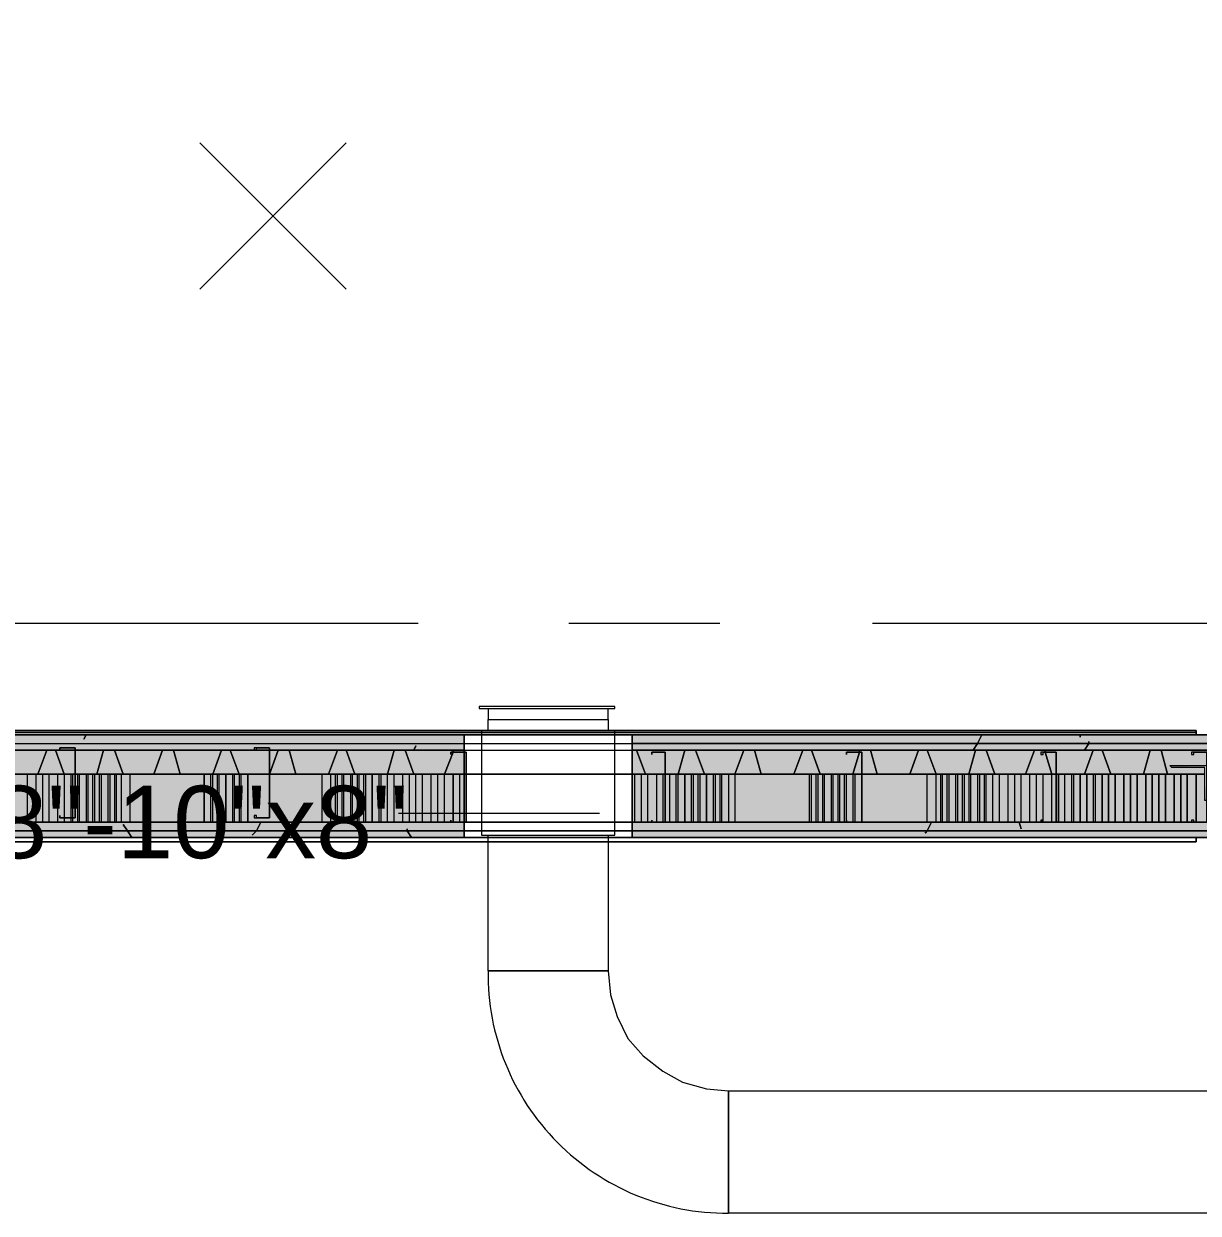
# Model space of a CAD drawing. Header units: metres. Extents: x -2 to 237, y -8 to 52.
# Drawn here: x 31.088 to 33.551, y 21.76 to 24.255 of the extents above; entities that cross this region are included whole.
import ezdxf

# ---------------------------------------------------------------- set-up
doc = ezdxf.new("R2010")
doc.units = ezdxf.units.M
doc.layers.add('HVAC - Ductos', color=5, linetype='Continuous', lineweight=0)
doc.layers.add('PDF_Text', color=7, linetype='Continuous', lineweight=0)
doc.layers.add('PDF_Geometry', color=7, linetype='Continuous', lineweight=0, true_color=0xaaaaaa)
doc.layers.add('PDF_Solid Fills', color=7, linetype='Continuous', lineweight=0, true_color=0xffffff)
doc.styles.add('PDF Helvetica', font='')
doc.styles.get('PDF Helvetica').set_extended_font_data('Helvetica')

msp = doc.modelspace()

# ---------------------------------------------------------------- hatches: boundary and pattern name
at = {"layer": 'PDF_Solid Fills', "lineweight": 0, "transparency": 33554559}
h = msp.add_hatch(color=256, dxfattribs=at)
h.paths.add_polyline_path([(32.0112, 22.7455), (32.0112, 22.7638), (29.615, 22.7638), (29.615, 22.7455)])
h.paths.add_polyline_path([(32.364, 22.7638), (32.364, 22.7455), (34.9984, 22.7455), (34.9984, 22.7638)])
h = msp.add_hatch(color=256, dxfattribs=at)
h.paths.add_polyline_path([(32.0112, 22.7455), (32.0112, 22.7638), (29.615, 22.7638), (29.615, 22.7455)])
h.paths.add_polyline_path([(32.364, 22.7638), (32.364, 22.7455), (34.9984, 22.7455), (34.9984, 22.7638)])
h = msp.add_hatch(color=256, dxfattribs=at)
h.paths.add_polyline_path([(29.6104, 22.6813), (29.6104, 22.7317), (29.5829, 22.7317), (29.5829, 22.6813)])
h.paths.add_polyline_path([(32.364, 22.7317), (32.364, 22.6813), (33.5644, 22.6813), (33.5644, 22.6951), (33.5002, 22.6996), (33.569, 22.6996), (33.569, 22.6813), (34.6548, 22.6813), (34.6548, 22.6996), (34.7235, 22.6996), (34.6594, 22.6951), (34.6594, 22.6813), (34.9984, 22.6813), (34.9984, 22.7317)])
h.paths.add_polyline_path([(29.615, 22.7317), (29.615, 22.6813), (32.0112, 22.6813), (32.0112, 22.7317)])
h = msp.add_hatch(color=256, dxfattribs=at)
h.paths.add_polyline_path([(29.6104, 22.6813), (29.6104, 22.7317), (29.5829, 22.7317), (29.5829, 22.6813)])
h.paths.add_polyline_path([(32.364, 22.7317), (32.364, 22.6813), (33.5644, 22.6813), (33.5644, 22.6951), (33.5002, 22.6996), (33.569, 22.6996), (33.569, 22.6813), (34.6548, 22.6813), (34.6548, 22.6996), (34.7235, 22.6996), (34.6594, 22.6951), (34.6594, 22.6813), (34.9984, 22.6813), (34.9984, 22.7317)])
h.paths.add_polyline_path([(29.615, 22.7317), (29.615, 22.6813), (32.0112, 22.6813), (32.0112, 22.7317)])
h = msp.add_hatch(color=256, dxfattribs=at)
h.paths.add_polyline_path([(32.0112, 22.7317), (32.0112, 22.7454), (29.5967, 22.7454), (29.5967, 22.7317)])
h.paths.add_polyline_path([(32.364, 22.7454), (32.364, 22.7317), (34.9984, 22.7317), (34.9984, 22.7454)])
h = msp.add_hatch(color=256, dxfattribs=at)
h.paths.add_polyline_path([(32.0112, 22.7317), (32.0112, 22.7454), (29.5967, 22.7454), (29.5967, 22.7317)])
h.paths.add_polyline_path([(32.364, 22.7454), (32.364, 22.7317), (34.9984, 22.7317), (34.9984, 22.7454)])
h = msp.add_hatch(color=256, dxfattribs=at)
h.paths.add_polyline_path([(32.0112, 22.5805), (32.0112, 22.6813), (29.5829, 22.6813), (29.5829, 22.5805)])
h.paths.add_polyline_path([(33.5644, 22.6309), (33.5644, 22.6813), (32.364, 22.6813), (32.364, 22.5805), (34.9984, 22.5805), (34.9984, 22.6813), (34.6594, 22.6813), (34.6548, 22.6309), (34.6548, 22.6813), (33.569, 22.6813)])
h = msp.add_hatch(color=256, dxfattribs=at)
h.paths.add_polyline_path([(32.0112, 22.5805), (32.0112, 22.6813), (29.5829, 22.6813), (29.5829, 22.5805)])
h.paths.add_polyline_path([(33.5644, 22.6309), (33.5644, 22.6813), (32.364, 22.6813), (32.364, 22.5805), (34.9984, 22.5805), (34.9984, 22.6813), (34.6594, 22.6813), (34.6548, 22.6309), (34.6548, 22.6813), (33.569, 22.6813)])
h = msp.add_hatch(color=256, dxfattribs=at)
h.paths.add_polyline_path([(32.0112, 22.5622), (32.0112, 22.5805), (29.5967, 22.5805), (29.5967, 22.5622)])
h.paths.add_polyline_path([(32.364, 22.5805), (32.364, 22.5622), (34.9984, 22.5622), (34.9984, 22.5805)])
h = msp.add_hatch(color=256, dxfattribs=at)
h.paths.add_polyline_path([(32.0112, 22.5622), (32.0112, 22.5805), (29.5967, 22.5805), (29.5967, 22.5622)])
h.paths.add_polyline_path([(32.364, 22.5805), (32.364, 22.5622), (34.9984, 22.5622), (34.9984, 22.5805)])
h = msp.add_hatch(color=256, dxfattribs=at)
h.paths.add_polyline_path([(32.0112, 22.5485), (32.0112, 22.5622), (29.615, 22.5622), (29.615, 22.5485)])
h.paths.add_polyline_path([(32.364, 22.5485), (34.9984, 22.5485), (34.9984, 22.5622), (32.364, 22.5622)])
h = msp.add_hatch(color=256, dxfattribs=at)
h.paths.add_polyline_path([(32.0112, 22.5485), (32.0112, 22.5622), (29.615, 22.5622), (29.615, 22.5485)])
h.paths.add_polyline_path([(32.364, 22.5485), (34.9984, 22.5485), (34.9984, 22.5622), (32.364, 22.5622)])

# ---------------------------------------------------------------- linework, layer by layer
at = {"layer": 'HVAC - Ductos', "lineweight": 0}
for points in [[(32.0478, 22.8188), (32.0616, 22.8188), (32.0616, 22.7958), (32.3136, 22.7958), (32.3136, 22.8188), (32.3273, 22.8188), (32.3273, 22.8234), (32.0432, 22.8234), (32.0432, 22.8188), (32.3273, 22.8188)], [(32.3044, 22.8234), (32.0708, 22.8234)], [(32.0753, 22.7958), (32.0799, 22.7958)], [(32.0891, 22.7958), (32.0936, 22.7958)], [(32.1028, 22.7958), (32.1074, 22.7958)], [(32.1166, 22.7958), (32.1211, 22.7958)], [(32.1303, 22.7958), (32.1349, 22.7958)], [(32.1487, 22.7958), (32.1487, 22.7958)], [(32.1624, 22.7958), (32.1624, 22.7958)], [(32.1761, 22.7958), (32.1761, 22.7958)], [(32.1899, 22.7958), (32.1899, 22.7958)], [(32.2036, 22.7958), (32.2036, 22.7958)], [(32.2173, 22.7958), (32.2173, 22.7958)], [(32.2311, 22.7958), (32.2311, 22.7958)], [(32.2449, 22.7958), (32.2449, 22.7958)], [(32.2586, 22.7958), (32.2586, 22.7958)], [(32.2723, 22.7958), (32.2723, 22.7958)], [(32.2861, 22.7958), (32.2861, 22.7958)], [(32.2953, 22.5989), (31.8738, 22.5989)], [(32.0616, 22.269), (32.3136, 22.269)], [(32.3136, 22.269), (32.3181, 22.2185), (32.3319, 22.1728), (32.3548, 22.1269), (32.3869, 22.0903), (32.4282, 22.0582), (32.4694, 22.0353), (32.5198, 22.0215), (32.5656, 22.017)], [(32.5656, 22.017), (32.5656, 21.7604)]]:
    msp.add_lwpolyline(points, dxfattribs=at)
for points in [[(32.0616, 22.7729), (32.0616, 22.7958), (32.3136, 22.7958), (32.3136, 22.7729)], [(32.0478, 22.5531), (32.3273, 22.5531), (32.3273, 22.7729), (32.0478, 22.7729)], [(32.0616, 22.269), (32.0616, 22.5531), (32.3136, 22.5531), (32.3136, 22.269)], [(32.5656, 22.017), (34.6731, 22.017), (34.6731, 21.7604), (32.5656, 21.7604)]]:
    msp.add_lwpolyline(points, close=True, dxfattribs=at)
msp.add_arc((32.5631, 22.262), 0.5016, 179.202, 270.2787, dxfattribs=at)
at = {"layer": 'PDF_Geometry', "lineweight": 0}
for points in [[(29.3997, 31.9133), (29.3997, 25.554), (29.3997, 22.5485), (29.615, 22.5485), (32.0112, 22.5485), (32.0112, 22.5805), (32.0112, 22.7272), (32.0112, 22.7638), (29.615, 22.7638), (29.615, 25.3341), (34.7785, 25.3341), (34.7785, 22.7638), (34.9984, 22.7638), (34.9984, 25.3341), (37.5595, 25.3341)], [(34.8151, 22.7638), (34.8151, 25.3661), (34.9159, 25.3661), (34.8106, 25.3661), (34.8106, 25.3524), (34.8106, 25.3341), (34.9159, 25.3341), (34.9159, 25.3661), (34.8106, 25.3661), (34.7785, 25.3661), (29.615, 25.3661), (29.5967, 25.3661), (29.5829, 25.3661), (29.5829, 22.7317), (29.5967, 22.7317), (29.6104, 22.7317), (29.5829, 22.7317), (29.5829, 22.6813), (29.6104, 22.6813), (29.5829, 22.6813), (29.5829, 22.5805), (32.0112, 22.5805), (32.364, 22.5805)], [(29.5967, 25.3524), (29.5967, 22.7454), (29.615, 22.7454), (32.0112, 22.7454), (32.0112, 22.7638), (32.364, 22.7638), (32.0112, 22.7638), (32.364, 22.7638), (32.364, 22.5485), (34.9984, 22.5485), (34.5586, 22.5485), (33.546, 22.5485), (29.615, 22.5485), (32.0112, 22.5485)], [(29.5967, 22.5485), (29.5967, 22.5622), (29.615, 22.5622), (32.0112, 22.5622), (32.364, 22.5622), (34.9984, 22.5622), (34.9984, 22.5759), (34.9984, 22.5622), (37.5687, 22.5622), (37.5687, 22.6538), (34.9984, 22.6538), (34.9984, 22.6355), (34.9984, 22.6813), (34.9663, 22.6813), (34.6594, 22.6813), (34.9663, 22.6813), (34.9984, 22.6813), (34.9984, 22.6721), (34.9984, 25.3341), (34.9938, 25.3341), (34.9938, 22.7638)], [(31.915, 22.9975), (30.6459, 22.9975)], [(32.5472, 22.9975), (32.2311, 22.9975)], [(34.137, 22.9975), (32.8679, 22.9975)], [(29.615, 22.7638), (33.546, 22.7638), (33.546, 22.7683), (33.546, 22.7638), (29.615, 22.7638), (32.0112, 22.7638), (32.0112, 22.7272), (32.0112, 22.5805), (32.0112, 22.5485), (32.364, 22.5485), (32.0112, 22.5485), (29.615, 22.5485), (32.0112, 22.5485), (32.364, 22.5485), (32.0112, 22.5485), (32.0112, 22.5622), (32.0112, 22.5805), (29.615, 22.5805)], [(33.546, 22.7638), (33.546, 22.7683), (33.546, 22.7638), (29.615, 22.7638), (33.546, 22.7638), (29.615, 22.7638), (33.546, 22.7638), (34.5586, 22.7638), (34.5586, 22.7683), (34.5586, 22.7638), (34.7785, 22.7638), (34.5586, 22.7638), (34.5586, 22.7683), (34.5586, 22.7638)], [(32.0112, 22.7638), (29.615, 22.7638), (32.0112, 22.7638)], [(32.0112, 22.7638), (32.364, 22.7638), (34.9984, 22.7638)], [(32.0112, 22.7454), (32.364, 22.7454), (32.364, 22.7638)], [(34.9984, 22.7638), (32.364, 22.7638), (34.9984, 22.7638)], [(33.546, 22.7729), (33.546, 22.7729)], [(33.546, 22.7729), (33.546, 22.7729)], [(33.546, 22.7638), (33.546, 22.7638)], [(33.546, 22.7638), (33.546, 22.7638)], [(29.6104, 22.7317), (29.5967, 22.7317), (29.5967, 22.7454), (32.0112, 22.7454), (32.0112, 22.7317), (32.364, 22.7317), (34.9984, 22.7317)], [(32.364, 22.5622), (32.364, 22.5805), (32.0112, 22.5805), (32.0112, 22.6813), (32.0112, 22.7272), (32.0112, 22.7317), (31.6035, 22.7317), (31.1957, 22.7317), (30.7742, 22.7317), (29.615, 22.7317), (30.7742, 22.7317), (31.1957, 22.7317), (31.6035, 22.7317), (32.0112, 22.7317), (32.0112, 22.7454), (32.364, 22.7454), (34.9984, 22.7454)], [(29.615, 22.7317), (30.7742, 22.7317), (31.1957, 22.7317), (31.6035, 22.7317), (32.0112, 22.7317)], [(32.364, 22.6813), (32.364, 22.5805), (34.9984, 22.5805), (32.364, 22.5805), (32.364, 22.6813), (32.4327, 22.6813), (32.8451, 22.6813), (33.2528, 22.6813), (33.5644, 22.6813), (33.2528, 22.6813), (32.8451, 22.6813), (32.4327, 22.6813), (32.364, 22.6813), (32.0158, 22.6813), (32.0112, 22.6813), (32.0112, 22.7272), (32.0112, 22.7317), (32.364, 22.7317), (32.364, 22.7454)], [(32.0112, 22.6813), (32.0158, 22.6813), (32.364, 22.6813), (32.364, 22.7317)], [(34.6594, 22.6813), (34.9663, 22.6813), (34.9984, 22.6813), (34.9984, 22.7317), (32.364, 22.7317), (32.364, 22.6813), (32.4327, 22.6813), (32.8451, 22.6813), (33.2528, 22.6813), (33.5644, 22.6813)], [(32.0112, 22.5805), (32.0112, 22.6813), (31.6035, 22.6813), (31.1957, 22.6813), (30.7742, 22.6813), (30.3664, 22.6813), (29.9541, 22.6813), (29.615, 22.6813)], [(31.0949, 22.6813), (31.0949, 22.5805)], [(31.1132, 22.6813), (31.1132, 22.5805)], [(31.1269, 22.6813), (31.1269, 22.5805)], [(31.1407, 22.6813), (31.1407, 22.5805)], [(31.159, 22.6813), (31.159, 22.5805)], [(31.1727, 22.6813), (31.1727, 22.5897), (31.1727, 22.5805)], [(31.1865, 22.6813), (31.1865, 22.5897), (31.1865, 22.5805)], [(31.1911, 22.5805), (31.1911, 22.5897), (31.1911, 22.6813)], [(31.2003, 22.6813), (31.2003, 22.5805)], [(31.2048, 22.5805), (31.2048, 22.6813)], [(31.2185, 22.6813), (31.2185, 22.5805)], [(31.2231, 22.5805), (31.2231, 22.6813)], [(31.2323, 22.6813), (31.2323, 22.5805)], [(31.2369, 22.5805), (31.2369, 22.6813)], [(31.2461, 22.6813), (31.2461, 22.5805)], [(31.2506, 22.5805), (31.2506, 22.6813)], [(31.2644, 22.6813), (31.2644, 22.5805)], [(31.2689, 22.5805), (31.2689, 22.6813)], [(31.2781, 22.6813), (31.2781, 22.5805)], [(31.2827, 22.5805), (31.2827, 22.6813)], [(31.2919, 22.6813), (31.2919, 22.5805)], [(31.3102, 22.6813), (31.3102, 22.5805)], [(31.4797, 22.6813), (31.4797, 22.5805)], [(31.4843, 22.5805), (31.4843, 22.6813)], [(31.4934, 22.6813), (31.4934, 22.5805)], [(31.498, 22.5805), (31.498, 22.6813)], [(31.5255, 22.6813), (31.5255, 22.5805)], [(31.5301, 22.5805), (31.5301, 22.6813)], [(31.5393, 22.6813), (31.5393, 22.5805)], [(31.5438, 22.5805), (31.5438, 22.6813)], [(31.7134, 22.5805), (31.7134, 22.6813)], [(31.7317, 22.5805), (31.7317, 22.6813)], [(31.7409, 22.6813), (31.7409, 22.5805)], [(31.7455, 22.5805), (31.7455, 22.6813)], [(31.7546, 22.6813), (31.7546, 22.5805)], [(31.7592, 22.5805), (31.7592, 22.6813)], [(31.7729, 22.6813), (31.7729, 22.5805)], [(31.7775, 22.5805), (31.7775, 22.6813)], [(31.7867, 22.6813), (31.7867, 22.5805)], [(31.7913, 22.5805), (31.7913, 22.6813)], [(31.8004, 22.6813), (31.8004, 22.5805)], [(31.805, 22.5805), (31.805, 22.6813)], [(31.8325, 22.6813), (31.8325, 22.5805)], [(31.8371, 22.5805), (31.8371, 22.6813)], [(31.8508, 22.5805), (31.8508, 22.6813)], [(31.8646, 22.5805), (31.8646, 22.6813)], [(31.8829, 22.5805), (31.8829, 22.6813)], [(31.8966, 22.5805), (31.8966, 22.6813)], [(31.9104, 22.5805), (31.9104, 22.6813)], [(31.9241, 22.5805), (31.9241, 22.6813)], [(31.9424, 22.5805), (31.9424, 22.6813)], [(31.9562, 22.5805), (31.9562, 22.6813)], [(31.97, 22.5805), (31.97, 22.6813)], [(32.002, 22.5805), (32.002, 22.6813)], [(32.3685, 22.6813), (32.3685, 22.5805)], [(32.3823, 22.6813), (32.3823, 22.5805)], [(32.396, 22.6813), (32.396, 22.5805)], [(32.4144, 22.6813), (32.4144, 22.5805)], [(32.4282, 22.6813), (32.4282, 22.5805)], [(32.4418, 22.6813), (32.4418, 22.5805)], [(32.4556, 22.6813), (32.4556, 22.5805)], [(32.4602, 22.5805), (32.4602, 22.6813)], [(32.4877, 22.6813), (32.4877, 22.5805)], [(32.4922, 22.5805), (32.4922, 22.6813)], [(32.5014, 22.6813), (32.5014, 22.5805)], [(32.506, 22.5805), (32.506, 22.6813)], [(32.5335, 22.6813), (32.5335, 22.5805)], [(32.5381, 22.5805), (32.5381, 22.6813)], [(32.5472, 22.6813), (32.5472, 22.5805)], [(32.5518, 22.5805), (32.5518, 22.6813)], [(32.5656, 22.6813), (32.5656, 22.5805)], [(32.5793, 22.6813), (32.5793, 22.5805)], [(32.7351, 22.6813), (32.7351, 22.5805)], [(32.7397, 22.5805), (32.7397, 22.6813)], [(32.7488, 22.6813), (32.7488, 22.5805)], [(32.7534, 22.5805), (32.7534, 22.6813)], [(32.7626, 22.6813), (32.7626, 22.5805)], [(32.7671, 22.5805), (32.7671, 22.6813)], [(32.7809, 22.6813), (32.7809, 22.5805)], [(32.7855, 22.5805), (32.7855, 22.6813)], [(32.7947, 22.6813), (32.7947, 22.5805)], [(32.7992, 22.5805), (32.7992, 22.6813)], [(32.8084, 22.6813), (32.8084, 22.5805)], [(32.813, 22.5805), (32.813, 22.6813)], [(32.8267, 22.6813), (32.8267, 22.5805)], [(32.8313, 22.5805), (32.8313, 22.6813)], [(32.9825, 22.5805), (32.9825, 22.6813)], [(33.0008, 22.5805), (33.0008, 22.6813)], [(33.01, 22.6813), (33.01, 22.5805)], [(33.0146, 22.5805), (33.0146, 22.6813)], [(33.0237, 22.6813), (33.0237, 22.5805)], [(33.0283, 22.5805), (33.0283, 22.6813)], [(33.042, 22.6813), (33.042, 22.5805)], [(33.0466, 22.5805), (33.0466, 22.6813)], [(33.0558, 22.6813), (33.0558, 22.5805)], [(33.0604, 22.5805), (33.0604, 22.6813)], [(33.0696, 22.6813), (33.0696, 22.5805)], [(33.0741, 22.5805), (33.0741, 22.6813)], [(33.0879, 22.6813), (33.0879, 22.5805)], [(33.0924, 22.5805), (33.0924, 22.6813)], [(33.1016, 22.6813), (33.1016, 22.5805)], [(33.1062, 22.5805), (33.1062, 22.6813)], [(33.12, 22.5805), (33.12, 22.6813)], [(33.1337, 22.5805), (33.1337, 22.6813)], [(33.152, 22.5805), (33.152, 22.6813)], [(33.1658, 22.5805), (33.1658, 22.6813)], [(33.1795, 22.5805), (33.1795, 22.6813)], [(33.1978, 22.5805), (33.1978, 22.6813)], [(33.2116, 22.5805), (33.2116, 22.6813)], [(33.2253, 22.5805), (33.2253, 22.6813)], [(33.2437, 22.5805), (33.2437, 22.6813)], [(33.2711, 22.5805), (33.2711, 22.6813)], [(33.2849, 22.6813), (33.2849, 22.5805)], [(33.2895, 22.5805), (33.2895, 22.6813)], [(33.3307, 22.6813), (33.3307, 22.5805)], [(33.3353, 22.5805), (33.3353, 22.6813)], [(34.9984, 22.5805), (32.364, 22.5805), (32.364, 22.5622), (34.9984, 22.5622)], [(32.364, 22.5485), (32.364, 22.5622), (32.0112, 22.5622)], [(29.615, 22.5485), (33.546, 22.5485)], [(34.9984, 22.5485), (32.364, 22.5485), (34.9984, 22.5485)]]:
    msp.add_lwpolyline(points, dxfattribs=at)
at = {"layer": 'PDF_Geometry', "color": 254, "lineweight": 0, "true_color": 0xd4d4d4}
for points in [[(31.7638, 23.6984), (31.4568, 24.0054)], [(31.7638, 24.0054), (31.4568, 23.6984)]]:
    msp.add_lwpolyline(points, dxfattribs=at)
at = {"layer": 'PDF_Geometry', "lineweight": 0}
for points in [[(33.546, 22.7683), (29.615, 22.7683), (33.546, 22.7683), (33.546, 22.7729), (29.6241, 22.7729), (33.546, 22.7729)], [(32.0112, 22.7454), (32.0112, 22.7638), (29.615, 22.7638), (29.615, 22.7454)], [(33.546, 22.7729), (33.546, 22.7683), (33.546, 22.7729), (29.6241, 22.7729)], [(34.9984, 22.7638), (32.364, 22.7638), (32.364, 22.5485), (34.9984, 22.5485), (34.9984, 22.5759), (34.9984, 22.5622), (34.9984, 22.5485), (37.5687, 22.5485), (37.5687, 22.5622), (37.5687, 22.6538), (37.5687, 22.6721), (34.9984, 22.6721), (34.9984, 22.6538), (34.9984, 22.6355)], [(34.9984, 22.7454), (34.9984, 22.7638), (32.364, 22.7638), (32.364, 22.7454)], [(31.1636, 22.5897), (31.1911, 22.5897), (31.1957, 22.5897), (31.1957, 22.7363), (31.1911, 22.7363), (31.1636, 22.7363), (31.1636, 22.7317), (31.1636, 22.7363), (31.1911, 22.7363), (31.1957, 22.7363), (31.1957, 22.5897), (31.1911, 22.5897), (31.1636, 22.5897), (31.1636, 22.5943)], [(31.5713, 22.5897), (31.6035, 22.5897), (31.6035, 22.7363), (31.5713, 22.7363), (31.5713, 22.7317), (31.5759, 22.7317), (31.5759, 22.7363), (31.6035, 22.7363), (31.6035, 22.5897), (31.5759, 22.5897), (31.5759, 22.5943), (31.5713, 22.5943)], [(31.9837, 22.5805), (32.0112, 22.5805), (32.0158, 22.5805), (32.0158, 22.7272), (32.0112, 22.7272), (31.9837, 22.7272), (31.9837, 22.7226), (31.9837, 22.7272), (32.0112, 22.7272), (32.0158, 22.7272), (32.0158, 22.5805), (32.0112, 22.5805), (31.9837, 22.5805), (31.9837, 22.5851)], [(34.9984, 22.7317), (34.9984, 22.7454), (32.364, 22.7454), (32.364, 22.7317)], [(32.4052, 22.5805), (32.4327, 22.5805), (32.4327, 22.7272), (32.4052, 22.7272), (32.4052, 22.7226), (32.4052, 22.7272), (32.4327, 22.7272), (32.4327, 22.5805), (32.4052, 22.5805), (32.4052, 22.5851)], [(32.813, 22.5805), (32.8405, 22.5805), (32.8451, 22.5805), (32.8451, 22.7272), (32.8405, 22.7272), (32.813, 22.7272), (32.813, 22.7226), (32.813, 22.7272), (32.8405, 22.7272), (32.8451, 22.7272), (32.8451, 22.5805), (32.8405, 22.5805), (32.813, 22.5805), (32.813, 22.5851)], [(33.2207, 22.5805), (33.2528, 22.5805), (33.2528, 22.7272), (33.2207, 22.7272), (33.2207, 22.7226), (33.2253, 22.7226), (33.2253, 22.7272), (33.2528, 22.7272), (33.2528, 22.5805), (33.2253, 22.5805), (33.2253, 22.5851), (33.2207, 22.5851)], [(33.5369, 22.5805), (33.569, 22.5805), (33.569, 22.7272), (33.5369, 22.7272), (33.5369, 22.7226), (33.5414, 22.7226), (33.5414, 22.7272), (33.569, 22.7272), (33.569, 22.5805), (33.5414, 22.5805), (33.5414, 22.5851), (33.5369, 22.5851)], [(32.0112, 22.6813), (31.6035, 22.6813), (31.1957, 22.6813), (30.7742, 22.6813), (30.3664, 22.6813), (29.9541, 22.6813), (29.615, 22.6813), (29.9541, 22.6813), (30.3664, 22.6813), (30.7742, 22.6813), (31.1957, 22.6813), (31.6035, 22.6813)], [(31.466, 22.6813), (31.466, 22.5805)], [(31.5118, 22.6813), (31.5118, 22.5805)], [(31.5576, 22.6813), (31.5576, 22.5805)], [(31.8187, 22.6813), (31.8187, 22.5805)], [(31.9883, 22.6813), (31.9883, 22.5805)], [(32.4739, 22.6813), (32.4739, 22.5805)], [(32.5198, 22.6813), (32.5198, 22.5805)], [(33.2574, 22.6813), (33.2574, 22.5805)], [(33.3032, 22.6813), (33.3032, 22.5805)], [(33.3169, 22.6813), (33.3169, 22.5805)], [(33.349, 22.6813), (33.349, 22.5805)], [(33.3628, 22.6813), (33.3628, 22.5805)], [(33.3765, 22.6813), (33.3765, 22.5805)], [(33.3948, 22.6813), (33.3948, 22.5805)], [(33.4086, 22.6813), (33.4086, 22.5805)], [(33.4223, 22.6813), (33.4223, 22.5805)], [(33.4407, 22.6813), (33.4407, 22.5805)], [(33.4544, 22.6813), (33.4544, 22.5805)], [(33.4681, 22.6813), (33.4681, 22.5805)], [(33.4819, 22.6813), (33.4819, 22.5805)], [(33.569, 22.6263), (33.5644, 22.6263), (33.5644, 22.6309), (33.5644, 22.6951), (33.5002, 22.6951), (33.4956, 22.6951), (33.491, 22.6996), (33.569, 22.6996)], [(33.5002, 22.6813), (33.5002, 22.5805)], [(33.514, 22.6813), (33.514, 22.5805)], [(33.5277, 22.6813), (33.5277, 22.5805)], [(33.546, 22.6813), (33.546, 22.5805)], [(32.0112, 22.5622), (32.0112, 22.5805), (29.5967, 22.5805), (29.5967, 22.5622)], [(32.0112, 22.5485), (32.0112, 22.5622), (29.615, 22.5622), (29.615, 22.5485)], [(34.9984, 22.5485), (34.9984, 22.5622), (32.364, 22.5622), (32.364, 22.5485)], [(33.546, 22.5393), (33.546, 22.5485), (33.546, 22.5393), (29.9907, 22.5393)]]:
    msp.add_lwpolyline(points, close=True, dxfattribs=at)
at = {"layer": 'PDF_Geometry', "color": 254, "lineweight": 0, "true_color": 0xeaeaea}
for points in [[(31.214, 22.7546), (31.2185, 22.7638)], [(33.0787, 22.7317), (33.0879, 22.7454), (33.097, 22.7638), (33.0879, 22.7454)], [(33.3032, 22.7638), (33.3032, 22.7592)], [(31.9058, 22.7317), (31.9104, 22.7409)], [(33.3123, 22.7317), (33.3215, 22.7454), (33.3215, 22.75), (33.3215, 22.7454)], [(31.3423, 22.5667), (31.3468, 22.5805)], [(31.5759, 22.5622), (31.5851, 22.5805), (31.5759, 22.5622), (31.5668, 22.5531)], [(32.9825, 22.5622), (32.9916, 22.5805), (32.9825, 22.5622), (32.9779, 22.5576)], [(33.1749, 22.5805), (33.1795, 22.5667)], [(31.2965, 22.5759), (31.3056, 22.5622), (31.3148, 22.5485), (31.3056, 22.5622)], [(31.8921, 22.5667), (31.8921, 22.5622), (31.9012, 22.5485), (31.8921, 22.5622)]]:
    msp.add_lwpolyline(points, close=True, dxfattribs=at)
at = {"layer": 'PDF_Geometry', "color": 254, "lineweight": 0, "true_color": 0xdddddd}
for points in [[(31.1361, 22.7317), (31.1177, 22.6813)], [(31.1544, 22.7317), (31.1727, 22.6813)], [(31.2552, 22.7317), (31.2415, 22.6813)], [(31.2781, 22.7317), (31.2965, 22.6813)], [(31.3789, 22.7317), (31.3606, 22.6813)], [(31.4018, 22.7317), (31.4156, 22.6813)], [(31.5026, 22.7317), (31.4843, 22.6813)], [(31.521, 22.7317), (31.5393, 22.6813)], [(31.6217, 22.7317), (31.6035, 22.6813)], [(31.6447, 22.7317), (31.6584, 22.6813)], [(31.7455, 22.7317), (31.7271, 22.6813)], [(31.7638, 22.7317), (31.7821, 22.6813)], [(31.8646, 22.7317), (31.8508, 22.6813)], [(31.8875, 22.7317), (31.9058, 22.6813)], [(31.9883, 22.7317), (31.9883, 22.7272), (31.97, 22.6813), (31.9883, 22.7272)], [(32.0112, 22.7317), (32.0112, 22.7272)], [(32.3731, 22.7317), (32.3915, 22.6813)], [(32.4739, 22.7317), (32.4602, 22.6813)], [(32.4968, 22.7317), (32.5152, 22.6813)], [(32.5976, 22.7317), (32.5793, 22.6813)], [(32.6205, 22.7317), (32.6343, 22.6813)], [(32.7213, 22.7317), (32.703, 22.6813)], [(32.7397, 22.7317), (32.758, 22.6813)], [(32.8405, 22.7317), (32.8405, 22.7272), (32.8267, 22.6813), (32.8405, 22.7272)], [(32.8634, 22.7317), (32.8771, 22.6813)], [(32.9642, 22.7317), (32.9458, 22.6813)], [(32.9825, 22.7317), (33.0008, 22.6813)], [(33.0833, 22.7317), (33.0696, 22.6813)], [(33.1062, 22.7317), (33.1245, 22.6813)], [(33.207, 22.7317), (33.1887, 22.6813)], [(33.2299, 22.7317), (33.2299, 22.7272), (33.2437, 22.6813), (33.2299, 22.7272)], [(33.3307, 22.7317), (33.3123, 22.6813)], [(33.349, 22.7317), (33.3673, 22.6813)], [(33.4498, 22.7317), (33.4361, 22.6813)], [(33.4727, 22.7317), (33.4865, 22.6813)]]:
    msp.add_lwpolyline(points, close=True, dxfattribs=at)
at = {"layer": 'PDF_Geometry', "color": 254, "lineweight": 0, "true_color": 0xd2d2d2}
for points in [[(32.8451, 22.7042), (32.8451, 22.7042)], [(32.4327, 22.6767), (32.4327, 22.6767)], [(33.2528, 22.6126), (33.2528, 22.6126)], [(32.8405, 22.5805), (32.8405, 22.5805)], [(32.8451, 22.5851), (32.8451, 22.5851)], [(33.2207, 22.5805), (33.2253, 22.5851)]]:
    msp.add_lwpolyline(points, dxfattribs=at)
at = {"layer": 'PDF_Geometry', "color": 254, "lineweight": 0, "true_color": 0xeaeaea}
msp.add_lwpolyline([(32.8542, 22.5485), (32.8542, 22.5485)], dxfattribs=at)
msp.add_lwpolyline([(32.8542, 22.5485), (32.8542, 22.5485)], dxfattribs=at)

# ---------------------------------------------------------------- texts
at = {"layer": 'PDF_Text', "lineweight": 0, "insert": (30.2484, 22.5798), "char_height": 0.151896, "attachment_point": 4, "style": 'PDF Helvetica'}
msp.add_mtext('FD-10"x8"-10"x8"', dxfattribs=at)

doc.saveas('drawing.dxf')
